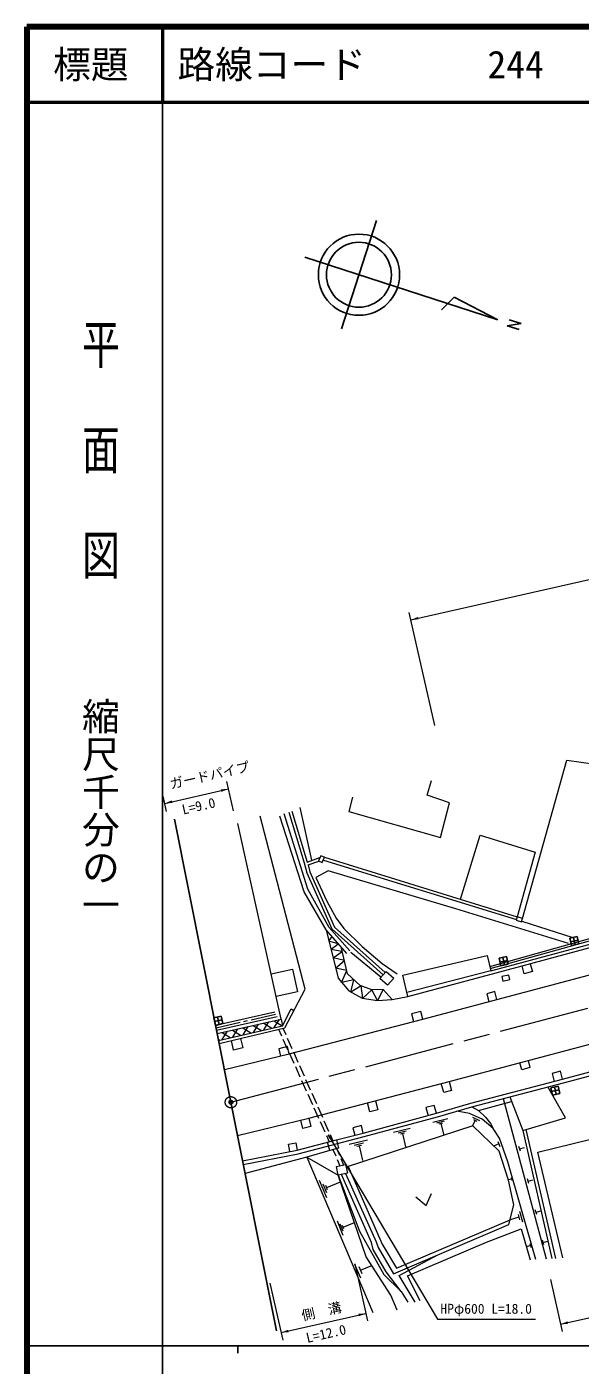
# Model space of a CAD drawing. Units: millimetres, scale not verified. Extents: x 40000 to 680000, y 20000 to 380000.
# Drawn here: x 40000 to 113454, y 202409 to 380000 of the extents above; entities that cross this region are included whole.
import ezdxf
from ezdxf.enums import TextEntityAlignment as Align

# ---------------------------------------------------------------- set-up
doc = ezdxf.new("R2010")
doc.units = ezdxf.units.MM
doc.header["$LTSCALE"] = 1000
doc.header["$PDMODE"] = 32
doc.header["$PDSIZE"] = 500
doc.linetypes.add('CHAIN', pattern=[18.5, 12, -1.5, 3.5, -1.5])
for name, color, linetype, lineweight in [('M-BMK', 2, 'CHAIN', 13), ('M-BMK-OTRS', 5, 'Continuous', 25), ('M-BMK-ROW', 30, 'Continuous', 25), ('M-BMK-SRVR', 3, 'Continuous', 25), ('M-STR-HTXT', 7, 'Continuous', 13), ('M-TTL', 2, 'Continuous', 140), ('M-TTL-BAND', 7, 'Continuous', 25), ('M-TTL-LINE', 7, 'Continuous', 50), ('M-WORK', 1, 'Continuous', 13)]:
    doc.layers.add(name, color=color, linetype=linetype, lineweight=lineweight)
doc.layers.add('M-OTRS', color=6, linetype='Continuous')
doc.layers.add('M-TTL-TXT', color=7, linetype='Continuous')
doc.styles.add('@ＭＳ ゴシック', font='')
doc.styles.add('ＭＳ ゴシック', font='')
doc.styles.get('@ＭＳ ゴシック').set_extended_font_data('@MS Gothic')
doc.styles.get('ＭＳ ゴシック').set_extended_font_data('MS Gothic')

# ---------------------------------------------------------------- blocks, each defined once
blk = doc.blocks.new('filled_arrow')
at = {"color": 0, "linetype": 'Continuous', "lineweight": -2}
blk.add_solid([(7.5, 1.25), (0, 0), (7.5, -1.25)], dxfattribs=at)
blk = doc.blocks.new('open_arrow')
at = {"color": 0, "linetype": 'Continuous', "lineweight": -2}
blk.add_lwpolyline([(7.5, 1.25), (0, 0), (7.5, -1.25)], dxfattribs=at)

msp = doc.modelspace()

# ---------------------------------------------------------------- hatches: boundary and pattern name
at = {"layer": 'M-WORK'}
h = msp.add_hatch(dxfattribs=at)
h.set_pattern_fill('USER', color=256, style=0, pattern_type=2)
h.set_pattern_definition([(57.783, (69115, 246906), (-846.03, 533.13), []), (147.783, (69115, 246906), (-533.13, -846.03), [])])
h.paths.add_polyline_path([(65275, 246407), (73746, 248327), (73943, 247460), (65453, 245517)])

# ---------------------------------------------------------------- linework, layer by layer
at = {"layer": 'M-BMK'}
msp.add_line((67093, 237299), (163827, 262816), dxfattribs=at)
msp.add_circle((67093, 237299), 750, dxfattribs=at)
at = {"layer": 'M-BMK-OTRS'}
for p, q in [((59597, 274857), (67093, 237299)), ((67093, 237299), (73149, 206954))]:
    msp.add_line(p, q, dxfattribs=at)
at = {"layer": 'M-BMK-ROW'}
for p, q in [((113034, 259280), (112059, 259058)), ((112059, 259058), (112280, 258083)), ((113144, 258792), (112169, 258571)), ((112280, 258083), (113255, 258304)), ((112767, 258194), (112546, 259169)), ((113255, 258304), (113034, 259280)), ((103651, 256619), (102675, 256398)), ((102675, 256398), (102897, 255422)), ((103761, 256131), (102786, 255910)), ((103384, 255533), (103163, 256508)), ((103872, 255644), (103651, 256619)), ((102897, 255422), (103872, 255644)), ((65788, 248704), (64813, 248483)), ((66009, 247729), (65788, 248704)), ((64813, 248483), (65034, 247507)), ((65899, 248216), (64924, 247995)), ((65034, 247507), (66009, 247729)), ((65522, 247618), (65301, 248593)), ((110515, 239457), (109540, 239235)), ((109540, 239235), (109761, 238260)), ((110626, 238969), (109651, 238748)), ((109761, 238260), (110737, 238482)), ((110249, 238371), (110028, 239346)), ((110737, 238482), (110515, 239457))]:
    msp.add_line(p, q, dxfattribs=at)
at = {"layer": 'M-BMK-SRVR'}
for p, q in [((81761, 339926), (86411, 354274)), ((102534, 341121), (76912, 349425)), ((96716, 344139), (95027, 342422)), ((102534, 341121), (96716, 344139)), ((104012, 341136), (105594, 340624)), ((105594, 340624), (103742, 340317)), ((103742, 340317), (105332, 339811))]:
    msp.add_line(p, q, dxfattribs=at)
for radius in [5387, 4309]:
    msp.add_circle((84086, 347100), radius, dxfattribs=at)
at = {"layer": 'M-OTRS'}
msp.add_point((67093, 237299), dxfattribs=at)
at = {"layer": 'M-STR-HTXT'}
for p, q in [((90989, 301312), (208597, 327994)), ((94175, 287271), (90768, 302287)), ((58309, 276957), (66784, 278880)), ((67441, 275987), (66563, 279855)), ((58549, 275898), (58088, 277932)), ((110839, 207848), (277513, 245663)), ((83526, 215876), (85241, 208315)), ((72248, 213317), (73964, 205756)), ((109495, 213772), (111060, 206873)), ((73743, 206732), (85020, 209290))]:
    msp.add_line(p, q, dxfattribs=at)
msp.add_lwpolyline([(80020, 232971), (94500, 208500), (107500, 208500)], dxfattribs=at)
at = {"layer": 'M-TTL'}
for p, q in [((40000, 380000), (40000, 20000)), ((680000, 380000), (40000, 380000))]:
    msp.add_line(p, q, dxfattribs=at)
at = {"layer": 'M-TTL-BAND'}
for p, q in [((58000, 370000), (58000, 20000)), ((40000, 205000), (579000, 205000)), ((68000, 205000), (68000, 204000))]:
    msp.add_line(p, q, dxfattribs=at)
at = {"layer": 'M-TTL-LINE'}
for p, q in [((58000, 380000), (58000, 370000)), ((40000, 370000), (680000, 370000))]:
    msp.add_line(p, q, dxfattribs=at)
at = {"layer": 'M-WORK'}
for p, q in [((105810, 261697), (111662, 282701)), ((111662, 282701), (121219, 281365)), ((93141, 278060), (93701, 279983)), ((83225, 277765), (82744, 275871)), ((96083, 277027), (93141, 278060)), ((77304, 265565), (74158, 275575)), ((74794, 275807), (76817, 269060)), ((75177, 275922), (77200, 269175)), ((77846, 269405), (76304, 276413)), ((82744, 275871), (94928, 272431)), ((94928, 272431), (96083, 277027)), ((73746, 248327), (68003, 274275)), ((76947, 252296), (70977, 275259)), ((76796, 265239), (73603, 275255)), ((97569, 264242), (100155, 272720)), ((100155, 272720), (107483, 270477)), ((79006, 270011), (78710, 269316)), ((79502, 269800), (79006, 270011)), ((107483, 270477), (105103, 261925)), ((76817, 269060), (77178, 267744)), ((77200, 269175), (78910, 269785)), ((77334, 268798), (78744, 269301)), ((77334, 268798), (77558, 267873)), ((78710, 269316), (79206, 269105)), ((79206, 269105), (79502, 269800)), ((79384, 269417), (104985, 261542)), ((79502, 269800), (105103, 261925)), ((77178, 267744), (80493, 260309)), ((77558, 267873), (80823, 260549)), ((79989, 268010), (78384, 267136)), ((78384, 267136), (79823, 263984)), ((96922, 262987), (79989, 268010)), ((101438, 255333), (142053, 266711)), ((101519, 255045), (142134, 266422)), ((79721, 260186), (76796, 265239)), ((80129, 260480), (77304, 265565)), ((79823, 263984), (81047, 261721)), ((111893, 258344), (96922, 262987)), ((81047, 261721), (82070, 260341)), ((105103, 261925), (104949, 261449)), ((104949, 261449), (105657, 261221)), ((105810, 261697), (105103, 261925)), ((105657, 261221), (105810, 261697)), ((105688, 261317), (112464, 259142)), ((79721, 260186), (81322, 253754)), ((82486, 257055), (79721, 260186)), ((80095, 258683), (80518, 259283)), ((82861, 257386), (80129, 260480)), ((80493, 260309), (87291, 254220)), ((80823, 260549), (87557, 254518)), ((82070, 260341), (84523, 257957)), ((101582, 254729), (124427, 260893)), ((105743, 255384), (123504, 260236)), ((81348, 258343), (80095, 258683)), ((80373, 257567), (81348, 258343)), ((81869, 257314), (80373, 257567)), ((82576, 254329), (81727, 257914)), ((84523, 257957), (87163, 255714)), ((80644, 256477), (81869, 257314)), ((82153, 256116), (80644, 256477)), ((80985, 255110), (82153, 256116)), ((87001, 253881), (83002, 257191)), ((89914, 254156), (101090, 256791)), ((92552, 248327), (121183, 255923)), ((101090, 256791), (101582, 254729)), ((72414, 254346), (75255, 254975)), ((75255, 254975), (75925, 251946)), ((82464, 254802), (80985, 255110)), ((81791, 253191), (82464, 254802)), ((84230, 252787), (82576, 254329)), ((86846, 253703), (87683, 254661)), ((87163, 255714), (89170, 254330)), ((87683, 254661), (88698, 253774)), ((90562, 251316), (89914, 254156)), ((101582, 254729), (90432, 251884)), ((90562, 251316), (105743, 255384)), ((103968, 254185), (103049, 253977)), ((103049, 253977), (103183, 253387)), ((104102, 253595), (103968, 254185)), ((106025, 254350), (105743, 255384)), ((107101, 254644), (106025, 254350)), ((106818, 255678), (107101, 254644)), ((74255, 247183), (76947, 252296)), ((81322, 253754), (82724, 252069)), ((83412, 253549), (81791, 253191)), ((83023, 251911), (83412, 253549)), ((84367, 252736), (83023, 251911)), ((85810, 252206), (84230, 252787)), ((84583, 251112), (84367, 252736)), ((85810, 252206), (84583, 251112)), ((87320, 252257), (85810, 252206)), ((86531, 250784), (85810, 252206)), ((87320, 252257), (86531, 250784)), ((87861, 252817), (86846, 253703)), ((88499, 250939), (87320, 252257)), ((88698, 253774), (87861, 252817)), ((103183, 253387), (104102, 253595)), ((75925, 251946), (73084, 251317)), ((82724, 252069), (84504, 251126)), ((84504, 251126), (86531, 250784)), ((86531, 250784), (88499, 250939)), ((88499, 250939), (90562, 251316)), ((102100, 251982), (101048, 251703)), ((101048, 251703), (101326, 250655)), ((102378, 250934), (102100, 251982)), ((65055, 247512), (72925, 249298)), ((65186, 246854), (73230, 248679)), ((69800, 248245), (73017, 248974)), ((73943, 247460), (75078, 249684)), ((75078, 249684), (75458, 249467)), ((92286, 249350), (91050, 249028)), ((91050, 249028), (91317, 248005)), ((92552, 248327), (92286, 249350)), ((65120, 247183), (68337, 247913)), ((65275, 246407), (73746, 248327)), ((65453, 245517), (73943, 247460)), ((65534, 245110), (74255, 247183)), ((68825, 248023), (69312, 248134)), ((73406, 246981), (73793, 246125)), ((73746, 248327), (73943, 247460)), ((73990, 247120), (74366, 246275)), ((74842, 243712), (92552, 248327)), ((67454, 244217), (67150, 245494)), ((68355, 245781), (68659, 244503)), ((73998, 245669), (74615, 244302)), ((74569, 245818), (75179, 244447)), ((66224, 241652), (74842, 243712)), ((68659, 244503), (67454, 244217)), ((74609, 244688), (73447, 244410)), ((73447, 244410), (73680, 243435)), ((74842, 243712), (74609, 244688)), ((74821, 243847), (75438, 242479)), ((75382, 243990), (75992, 242620)), ((96037, 240038), (114719, 245012)), ((75644, 242024), (76261, 240657)), ((76195, 242163), (76805, 240793)), ((105699, 241605), (105449, 242544)), ((106786, 241895), (105699, 241605)), ((106537, 242834), (106786, 241895)), ((111106, 240357), (121898, 243243)), ((111234, 239874), (122026, 242759)), ((76467, 240201), (77084, 238834)), ((77008, 240336), (77617, 238965)), ((77430, 235200), (96037, 240038)), ((95331, 238576), (95019, 239774)), ((96037, 240038), (96348, 238841)), ((98932, 237185), (111106, 240357)), ((99065, 236703), (111234, 239874)), ((110833, 241406), (109733, 241120)), ((109733, 241120), (110006, 240070)), ((111106, 240357), (110833, 241406)), ((77290, 238378), (77907, 237011)), ((77821, 238508), (78430, 237138)), ((96348, 238841), (95331, 238576)), ((104116, 238019), (105834, 233557)), ((111512, 235234), (109157, 239333)), ((78113, 236555), (78730, 235188)), ((78633, 236681), (79243, 235310)), ((85535, 236016), (85220, 237226)), ((86604, 236294), (85535, 236016)), ((86289, 237504), (86604, 236294)), ((94090, 236890), (92981, 236589)), ((92981, 236589), (93261, 235557)), ((94370, 235859), (94090, 236890)), ((94370, 235859), (98932, 237185)), ((94506, 235378), (99065, 236703)), ((99065, 236703), (99954, 236199)), ((99954, 236199), (104352, 237406)), ((99954, 236199), (100887, 235334)), ((103239, 237791), (108934, 216515)), ((67973, 232890), (77430, 235200)), ((76627, 233819), (76354, 234937)), ((77430, 235200), (77703, 234082)), ((78936, 234732), (79553, 233365)), ((79446, 234854), (80056, 233483)), ((84661, 233219), (94370, 235859)), ((84789, 232736), (94506, 235378)), ((93886, 234669), (95873, 235132)), ((94429, 234586), (95422, 234818)), ((94724, 234446), (95220, 234561)), ((94972, 234503), (95342, 232914)), ((98773, 235804), (97061, 236121)), ((100458, 235039), (98773, 235804)), ((99147, 235320), (100070, 234863)), ((99517, 234907), (99152, 234169)), ((99286, 235021), (99748, 234793)), ((101879, 233831), (100458, 235039)), ((100887, 235334), (101531, 234493)), ((101531, 234493), (101879, 233831)), ((105834, 233557), (111512, 235234)), ((77703, 234082), (76627, 233819)), ((79759, 232909), (80145, 232053)), ((80259, 233026), (80635, 232181)), ((81100, 232302), (84661, 233219)), ((81225, 231818), (84789, 232736)), ((99212, 234180), (82384, 228675)), ((84410, 234196), (83280, 233905)), ((83280, 233905), (83532, 232928)), ((84661, 233219), (84410, 234196)), ((88674, 233343), (90869, 233854)), ((89274, 233251), (90371, 233507)), ((89599, 233096), (90148, 233224)), ((89874, 233160), (90283, 231404)), ((102675, 230795), (99212, 234180)), ((102756, 232537), (101879, 233831)), ((105834, 233557), (109688, 216559)), ((110223, 216590), (106271, 233686)), ((107820, 230691), (120334, 233734)), ((68645, 229522), (75906, 230951)), ((74714, 231720), (75716, 231917)), ((74904, 230753), (74714, 231720)), ((75716, 231917), (75906, 230951)), ((75906, 230951), (81100, 232302)), ((76018, 230463), (81225, 231818)), ((80210, 230915), (77171, 230009)), ((80210, 230915), (79928, 231997)), ((81381, 231219), (80210, 230915)), ((80639, 231018), (80999, 230178)), ((81100, 232302), (81381, 231219)), ((81126, 231153), (81490, 230302)), ((82793, 231727), (85227, 232294)), ((83459, 231625), (84675, 231909)), ((83819, 231453), (84428, 231594)), ((84124, 231523), (84577, 229576)), ((102656, 231763), (101962, 231493)), ((102521, 232110), (102791, 231415)), ((103854, 229381), (102756, 232537)), ((105508, 230792), (105323, 231414)), ((105415, 231103), (106037, 231288)), ((68741, 229032), (76018, 230463)), ((77171, 230009), (68980, 227842)), ((77171, 230009), (85925, 209415)), ((77171, 230009), (81349, 227634)), ((81196, 229719), (81556, 228879)), ((81687, 229842), (82052, 228992)), ((103931, 226946), (102675, 230795)), ((107551, 216435), (103854, 229381)), ((111163, 216644), (107820, 230691)), ((81091, 228774), (82299, 229048)), ((81349, 227634), (81091, 228774)), ((82558, 227909), (81349, 227634)), ((81349, 227634), (84178, 220179)), ((85035, 216785), (81349, 227634)), ((85734, 218702), (81759, 227727)), ((82298, 227849), (86384, 218802)), ((82299, 229048), (82558, 227909)), ((82638, 228758), (87173, 218461)), ((79836, 224632), (78857, 226932)), ((79821, 225305), (79332, 226455)), ((79929, 225690), (79684, 226265)), ((79806, 225978), (81646, 226760)), ((104640, 223679), (103931, 226946)), ((104345, 227115), (103950, 226998)), ((104286, 227313), (104403, 226918)), ((106646, 226512), (106460, 227134)), ((106553, 226823), (107175, 227009)), ((91654, 224747), (92987, 223614)), ((92987, 223614), (93702, 225212)), ((103989, 221072), (104640, 223679)), ((105299, 222058), (104172, 221722)), ((105194, 222411), (105404, 221706)), ((105371, 222847), (105791, 221437)), ((107675, 222410), (107490, 223032)), ((107583, 222721), (108205, 222906)), ((82010, 219642), (81217, 221506)), ((81999, 220187), (81602, 221120)), ((82086, 220500), (81888, 220966)), ((81987, 220733), (83478, 221367)), ((88652, 214557), (103989, 221072)), ((89081, 215270), (104151, 221721)), ((101017, 218727), (105606, 220497)), ((105606, 220497), (106821, 216393)), ((84178, 220179), (87368, 214428)), ((85981, 217774), (85734, 218702)), ((86384, 218802), (86634, 218021)), ((87173, 218461), (89081, 215270)), ((90536, 214273), (101017, 218727)), ((106770, 218560), (106932, 218016)), ((108630, 218392), (108445, 219014)), ((108537, 218703), (109159, 218889)), ((88323, 211685), (85035, 216785)), ((87678, 214790), (85981, 217774)), ((86634, 218021), (88652, 214557)), ((89419, 214332), (94543, 217059)), ((106851, 218288), (106308, 218126)), ((84329, 213940), (83548, 215776)), ((84501, 214556), (84110, 215473)), ((84305, 215014), (85774, 215639)), ((87368, 214428), (89702, 212208)), ((89702, 212208), (87678, 214790)), ((91560, 210760), (89419, 214332)), ((92200, 210954), (90536, 214273)), ((89137, 209702), (88323, 211685)), ((89702, 212208), (90554, 210780))]:
    msp.add_line(p, q, dxfattribs=at)

# ---------------------------------------------------------------- block references
at = {"layer": 'M-STR-HTXT'}
for name, p, xscale, yscale, rotation in [('filled_arrow', (90989, 301312), 133, 133, 12.8), ('filled_arrow', (66784, 278880), 133, 133, 192.8), ('filled_arrow', (58309, 276957), 133, 133, 12.8), ('open_arrow', (80020, 232971), 66.7, 66.7, 300.6), ('filled_arrow', (85020, 209290), 133, 133, 192.8), ('filled_arrow', (110839, 207848), 133, 133, 12.8), ('filled_arrow', (73743, 206732), 133, 133, 12.8)]:
    msp.add_blockref(name, p, dxfattribs=dict(at, xscale=xscale, yscale=yscale, rotation=rotation))

# ---------------------------------------------------------------- texts
at = {"layer": 'M-STR-HTXT', "style": 'ＭＳ ゴシック'}
for s, p in [('ガードパイプ', (59000, 279500)), ('側\u3000溝', (76478, 208964))]:
    msp.add_text(s, height=1320, rotation=12.783, dxfattribs=at).set_placement(p, align=Align.MIDDLE_LEFT)
for s, p in [('L=9.0', (63039, 275575)), ('L=12.0', (79952, 205572))]:
    msp.add_text(s, height=1320, rotation=12.783, dxfattribs=at).set_placement(p, align=Align.BOTTOM_CENTER)
msp.add_text('HPφ600 L=18.0', height=1320, dxfattribs=at).set_placement((94900, 209900), align=Align.MIDDLE_LEFT)
at = {"layer": 'M-TTL-BAND', "style": '@ＭＳ ゴシック', "width": 1.4}
msp.add_text('平  面  図', height=3666, rotation=270, dxfattribs=at).set_placement((49777, 306475), align=Align.MIDDLE_RIGHT)
at = {"layer": 'M-TTL-BAND', "style": '@ＭＳ ゴシック'}
msp.add_text('縮尺千分の一', height=3666, rotation=270, dxfattribs=at).set_placement((49777, 261030), align=Align.MIDDLE_RIGHT)
at = {"layer": 'M-TTL-TXT', "style": 'ＭＳ ゴシック'}
msp.add_text('標題', height=3666, dxfattribs=at).set_placement((48500, 375000), align=Align.MIDDLE_CENTER)
for s, p in [('路線コード', (60000, 375000)), ('244', (101142, 375000))]:
    msp.add_text(s, height=3666, dxfattribs=at).set_placement(p, align=Align.MIDDLE_LEFT)

doc.saveas('drawing.dxf')
